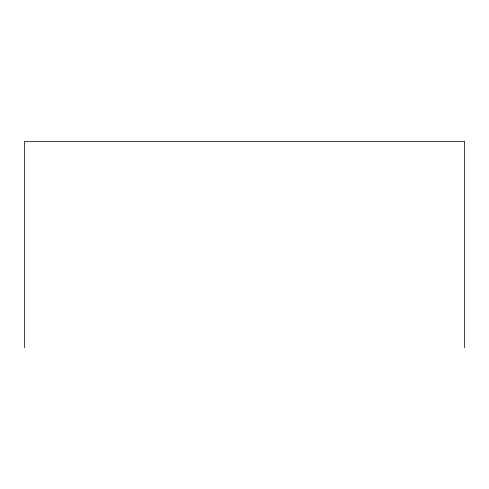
<?xml version="1.0" encoding="UTF-8"?>
<svg xmlns="http://www.w3.org/2000/svg" width="489" height="489" viewBox="0 0 489 489"><rect width="100%" height="100%" fill="white"/><g stroke="black" fill="none" stroke-linecap="round" stroke-linejoin="round"><path stroke-width="0.73" d="M464.55 347.612L464.55 141.388L24.45 141.388L24.45 347.612"/></g></svg>
